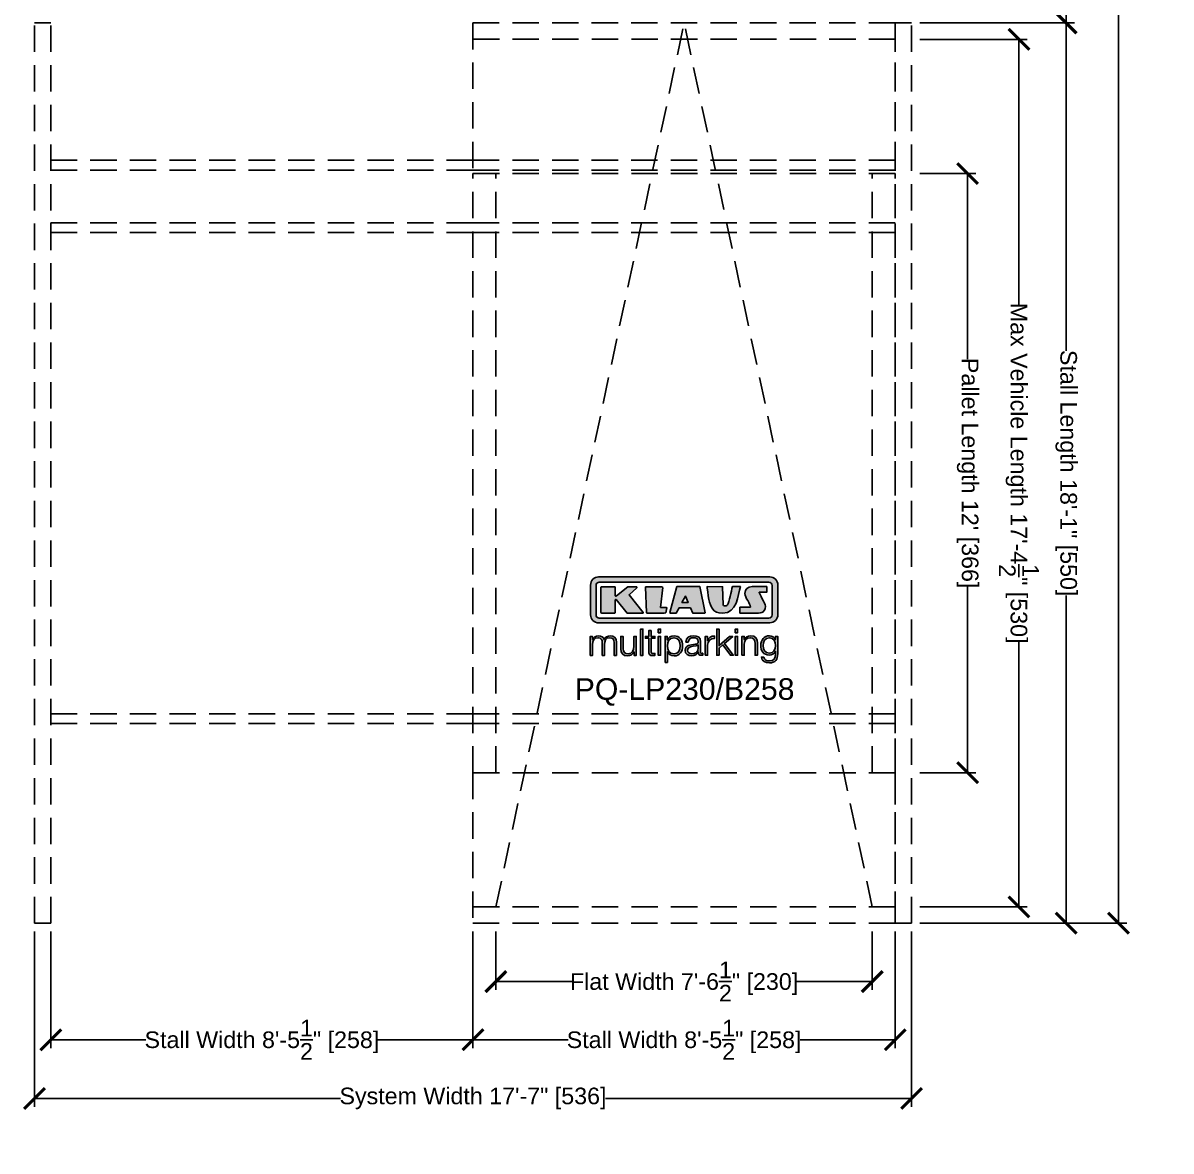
# Model space of a CAD drawing. Extents: x -210816 to 22943, y 10566 to 41486.
# Drawn here: x 11525.4 to 11801.7, y 13099.1 to 13370.4 of the extents above; entities that cross this region are included whole.
import ezdxf

# ---------------------------------------------------------------- set-up
doc = ezdxf.new("R2010")
doc.units = 0
doc.header["$MEASUREMENT"] = 0
doc.linetypes.add('DASHED', pattern=[0.2067, 0.1654, -0.0413])
doc.linetypes.add('HIDDEN', pattern=[9.525, 6.35, -3.175])
doc.layers.get('0').update_dxf_attribs({"linetype": 'CONTINUOUS'})
doc.layers.get('DEFPOINTS').update_dxf_attribs({"linetype": 'CONTINUOUS'})
for name, color, linetype in [('DIM', 6, 'CONTINUOUS'), ('KLAUS', 30, 'CONTINUOUS'), ('LOGO', 7, 'CONTINUOUS')]:
    doc.layers.add(name, color=color, linetype=linetype)
doc.styles.get("Standard").update_dxf_attribs({"font": 'arial.ttf'})
doc.dimstyles.get("Standard").update_dxf_attribs({"dimtxt": 5, "dimasz": 5, "dimexe": 2, "dimexo": 2, "dimgap": 0.09, "dimtad": 0, "dimtih": 1, "dimtoh": 1, "dimdec": 1, "dimzin": 0, "dimdsep": 46, "dimlunit": 4, "dimtxsty": 'Standard', "dimblk": 'ARCHTICK', "dimcen": -0.09, "dimadec": 0, "dimazin": 0, "dimtfac": 1, "dimtdec": 4, "dimtofl": 0, "dimtmove": 0, "dimatfit": 3, "dimldrblk": 'ARCHTICK', "dimfxl": 1, "dimtolj": 1, "dimtzin": 0, "dimarcsym": 0})

# ---------------------------------------------------------------- blocks, each defined once
blk = doc.blocks.new('_ARCHTICK')
at = {"color": 0, "linetype": 'ByBlock', "const_width": 0.15}
blk.add_lwpolyline([(-0.5, -0.5), (0.5, 0.5)], dxfattribs=at)
blk = doc.blocks.new('*D15402')
at = {"layer": 'DEFPOINTS', "color": 0}
for p in [(11633.71, 13153.84), (11735.29, 13153.84), (11735.29, 13125.83)]:
    blk.add_point(p, dxfattribs=at)
at = {"layer": 'DIM', "color": 0, "lineweight": -2}
for p, q in [((11633.71, 13151.84), (11633.71, 13123.83)), ((11735.29, 13151.84), (11735.29, 13123.83)), ((11633.71, 13125.83), (11656.59, 13125.83)), ((11735.29, 13125.83), (11712.41, 13125.83))]:
    blk.add_line(p, q, dxfattribs=at)
at = {"layer": 'DIM', "color": 0, "lineweight": -2, "xscale": 5, "yscale": 5, "zscale": 5, "rotation": 180}
blk.add_blockref('_ARCHTICK', (11633.71, 13125.83), dxfattribs=at)
at = {"layer": 'DIM', "color": 0, "lineweight": -2, "xscale": 5, "yscale": 5, "zscale": 5}
blk.add_blockref('_ARCHTICK', (11735.29, 13125.83), dxfattribs=at)
at = {"layer": 'DIM', "color": 0, "insert": (11684.5, 13125.83), "char_height": 4, "attachment_point": 5}
blk.add_mtext('\\A1;Stall Width 8\'-5{\\H1.000000x;\\S1/2;}" [258]', dxfattribs=at)
blk = doc.blocks.new('*D15403')
at = {"layer": 'DEFPOINTS', "color": 0}
for p in [(11639.23, 13153.84), (11729.78, 13153.84), (11729.78, 13139.83)]:
    blk.add_point(p, dxfattribs=at)
at = {"layer": 'DIM', "color": 0, "lineweight": -2}
for p, q in [((11639.23, 13151.84), (11639.23, 13137.83)), ((11729.78, 13151.84), (11729.78, 13137.83)), ((11639.23, 13139.83), (11657.47, 13139.83)), ((11729.78, 13139.83), (11711.54, 13139.83))]:
    blk.add_line(p, q, dxfattribs=at)
at = {"layer": 'DIM', "color": 0, "lineweight": -2, "xscale": 5, "yscale": 5, "zscale": 5, "rotation": 180}
blk.add_blockref('_ARCHTICK', (11639.23, 13139.83), dxfattribs=at)
at = {"layer": 'DIM', "color": 0, "lineweight": -2, "xscale": 5, "yscale": 5, "zscale": 5}
blk.add_blockref('_ARCHTICK', (11729.78, 13139.83), dxfattribs=at)
at = {"layer": 'DIM', "color": 0, "insert": (11684.5, 13139.83), "char_height": 4, "attachment_point": 5}
blk.add_mtext('\\A1;Flat Width 7\'-6{\\H1.000000x;\\S1/2;}" [230]', dxfattribs=at)
blk = doc.blocks.new('*D15404')
at = {"layer": 'DEFPOINTS', "color": 0}
for p in [(11528.2, 13153.84), (11739.23, 13153.84), (11739.23, 13111.71)]:
    blk.add_point(p, dxfattribs=at)
at = {"layer": 'DIM', "color": 0, "lineweight": -2}
for p, q in [((11528.2, 13151.84), (11528.2, 13109.71)), ((11739.23, 13151.84), (11739.23, 13109.71)), ((11528.2, 13111.71), (11601.84, 13111.71)), ((11739.23, 13111.71), (11665.59, 13111.71))]:
    blk.add_line(p, q, dxfattribs=at)
at = {"layer": 'DIM', "color": 0, "lineweight": -2, "xscale": 5, "yscale": 5, "zscale": 5, "rotation": 180}
blk.add_blockref('_ARCHTICK', (11528.2, 13111.71), dxfattribs=at)
at = {"layer": 'DIM', "color": 0, "lineweight": -2, "xscale": 5, "yscale": 5, "zscale": 5}
blk.add_blockref('_ARCHTICK', (11739.23, 13111.71), dxfattribs=at)
at = {"layer": 'DIM', "color": 0, "insert": (11633.71, 13111.71), "char_height": 4, "attachment_point": 5}
blk.add_mtext('\\A1;System Width 17\'-7" [536]', dxfattribs=at)
blk = doc.blocks.new('KLAUS')
at = {"layer": 'LOGO'}
h = blk.add_hatch(color=8, dxfattribs=at)
h.dxf.hatch_style = 2
edge = h.paths.add_edge_path()
edge.add_spline(control_points=[(3.6, 29.09), (2.88, 29.09), (2.3, 28.51), (2.3, 27.8), (2.3, 27.8), (2.3, 16.11), (2.3, 16.11), (2.3, 15.39), (2.88, 14.81), (3.6, 14.81), (3.6, 14.81), (71.16, 14.81), (71.16, 14.81), (71.88, 14.81), (72.46, 15.39), (72.46, 16.11), (72.46, 16.11), (72.46, 27.8), (72.46, 27.8), (72.46, 28.51), (71.88, 29.09), (71.16, 29.09), (71.16, 29.09), (3.6, 29.09), (3.6, 29.09), (3.6, 29.09), (3.6, 29.09), (3.6, 29.09)], knot_values=[0, 0, 0, 0, 1, 1, 1, 2, 2, 2, 3, 3, 3, 4, 4, 4, 5, 5, 5, 6, 6, 6, 7, 7, 7, 8, 8, 8, 9, 9, 9, 9], degree=3, periodic=0)
edge = h.paths.add_edge_path()
edge.add_spline(control_points=[(3.35, 31.23), (3.35, 31.23), (71.47, 31.23), (71.47, 31.23), (73.26, 31.23), (74.71, 29.77), (74.71, 27.99), (74.71, 27.99), (74.71, 16.17), (74.71, 16.17), (74.71, 14.38), (73.26, 12.93), (71.47, 12.93), (71.47, 12.93), (3.35, 12.93), (3.35, 12.93), (1.56, 12.93), (0.11, 14.38), (0.11, 16.17), (0.11, 16.17), (0.11, 27.99), (0.11, 27.99), (0.11, 29.77), (1.56, 31.23), (3.35, 31.23), (3.35, 31.23), (3.35, 31.23), (3.35, 31.23)], knot_values=[0, 0, 0, 0, 1, 1, 1, 2, 2, 2, 3, 3, 3, 4, 4, 4, 5, 5, 5, 6, 6, 6, 7, 7, 7, 8, 8, 8, 9, 9, 9, 9], degree=3, periodic=0)
h = blk.add_hatch(color=8, dxfattribs=at)
h.dxf.hatch_style = 2
edge = h.paths.add_edge_path()
edge.add_spline(control_points=[(4.5, 27.33), (4.5, 27.33), (9.7, 27.33), (9.7, 27.33), (9.84, 27.33), (9.96, 27.22), (9.96, 27.08), (9.96, 27.08), (9.96, 23.69), (9.96, 23.69), (9.96, 23.69), (9.94, 23.64), (10.04, 23.59), (10.14, 23.53), (10.2, 23.57), (10.2, 23.57), (10.2, 23.57), (10.51, 23.75), (10.51, 23.75), (10.51, 23.75), (14.94, 27.33), (14.94, 27.33), (14.94, 27.33), (18.41, 27.33), (18.41, 27.33), (18.41, 27.33), (18.49, 27.33), (18.56, 27.2), (18.65, 27.04), (18.53, 26.91), (18.53, 26.91), (18.53, 26.91), (15.49, 24.11), (15.49, 24.11), (15.49, 24.11), (21.14, 17.06), (21.14, 17.06), (21.14, 17.06), (21.13, 16.91), (21.13, 16.91), (21.08, 16.84), (20.99, 16.82), (20.99, 16.82), (20.99, 16.82), (14.7, 16.82), (14.7, 16.82), (14.7, 16.82), (10.26, 22.17), (10.26, 22.17), (10.26, 22.17), (10.19, 22.24), (10.08, 22.21), (9.97, 22.18), (9.96, 22.11), (9.96, 22.11), (9.96, 22.11), (9.96, 17.08), (9.96, 17.08), (9.96, 16.94), (9.84, 16.82), (9.7, 16.82), (9.7, 16.82), (4.5, 16.82), (4.5, 16.82), (4.36, 16.82), (4.25, 16.94), (4.25, 17.08), (4.25, 17.08), (4.25, 27.08), (4.25, 27.08), (4.25, 27.22), (4.36, 27.33), (4.5, 27.33), (4.5, 27.33), (4.5, 27.33), (4.5, 27.33)], knot_values=[0, 0, 0, 0, 1, 1, 1, 2, 2, 2, 3, 3, 3, 4, 4, 4, 5, 5, 5, 6, 6, 6, 7, 7, 7, 8, 8, 8, 9, 9, 9, 10, 10, 10, 11, 11, 11, 12, 12, 12, 13, 13, 13, 14, 14, 14, 15, 15, 15, 16, 16, 16, 17, 17, 17, 18, 18, 18, 19, 19, 19, 20, 20, 20, 21, 21, 21, 22, 22, 22, 23, 23, 23, 24, 24, 24, 25, 25, 25, 25], degree=3, periodic=0)
h = blk.add_hatch(color=8, dxfattribs=at)
h.dxf.hatch_style = 2
h.paths.add_polyline_path([(22.42, 17.06), (21.97, 27.15), (22.24, 27.33), (28.55, 27.33), (28.86, 26.97), (28.01, 19.08), (30.26, 19.07), (30.44, 18.95), (30.08, 16.95), (29.49, 16.82), (22.6, 16.82)])
h = blk.add_hatch(color=8, dxfattribs=at)
h.paths.add_polyline_path([(36.52, 21.01), (38.93, 21.01), (37.87, 23.57)])
h.paths.add_polyline_path([(34.52, 27.33), (43.65, 27.33), (45.76, 16.94), (45.57, 16.82), (40.83, 16.82), (39.89, 18.95), (35.42, 18.95), (34.27, 16.82), (31.78, 16.82), (31.66, 17)])
h = blk.add_hatch(color=8, dxfattribs=at)
h.dxf.hatch_style = 2
edge = h.paths.add_edge_path()
edge.add_spline(control_points=[(52.69, 27.32), (52.69, 27.32), (52.88, 20.14), (52.88, 20.14), (53.01, 19.89), (53.2, 19.77), (53.43, 19.71), (53.91, 19.59), (54.43, 19.57), (54.64, 20.03), (55.23, 21.34), (56.27, 25.45), (56.6, 27.33), (56.6, 27.33), (59.77, 27.33), (59.77, 27.33), (58.77, 23.9), (58.56, 16.82), (52.63, 16.76), (48.72, 16.72), (48.01, 19.35), (47.27, 22.24), (46.89, 23.68), (46.54, 27.33), (46.54, 27.33), (46.54, 27.33), (52.69, 27.32), (52.69, 27.32), (52.69, 27.32), (52.69, 27.32), (52.69, 27.32)], knot_values=[0, 0, 0, 0, 1, 1, 1, 2, 2, 2, 3, 3, 3, 4, 4, 4, 5, 5, 5, 6, 6, 6, 7, 7, 7, 8, 8, 8, 9, 9, 9, 10, 10, 10, 10], degree=3, periodic=0)
h = blk.add_hatch(color=8, dxfattribs=at)
h.dxf.hatch_style = 2
edge = h.paths.add_edge_path()
edge.add_spline(control_points=[(64.46, 27.33), (64.46, 27.33), (70.31, 27.33), (70.31, 27.33), (70.31, 26.52), (70.31, 26.02), (70.31, 25.12), (70.31, 25.12), (67.3, 25.12), (67.3, 25.12), (67.24, 25.04), (67.25, 25.11), (67.25, 24.91), (67.25, 24.88), (69.73, 20.38), (69.73, 19.57), (69.73, 16.4), (67.22, 16.81), (65.9, 16.82), (65.9, 16.82), (59.59, 16.82), (59.59, 16.82), (59.59, 17.76), (59.59, 18.23), (59.59, 19.14), (59.59, 19.14), (63.75, 19.14), (63.75, 19.14), (63.82, 19.22), (63.81, 19.11), (63.81, 19.31), (63.81, 20.32), (61.58, 23.06), (61.58, 24.63), (61.58, 26.33), (62.83, 27.34), (64.46, 27.33), (64.46, 27.33), (64.46, 27.33), (64.46, 27.33)], knot_values=[0, 0, 0, 0, 1, 1, 1, 2, 2, 2, 3, 3, 3, 4, 4, 4, 5, 5, 5, 6, 6, 6, 7, 7, 7, 8, 8, 8, 9, 9, 9, 10, 10, 10, 11, 11, 11, 12, 12, 12, 13, 13, 13, 13], degree=3, periodic=0)
h = blk.add_hatch(color=30, dxfattribs=at)
h.dxf.hatch_style = 2
h.paths.add_polyline_path([(20.07, 0), (20.99, 0), (20.99, 10.45), (20.07, 10.45)])
h = blk.add_hatch(color=30, dxfattribs=at)
h.dxf.hatch_style = 2
edge = h.paths.add_edge_path()
edge.add_spline(control_points=[(24.22, 9.82), (24.22, 9.82), (23.3, 9.82), (23.3, 9.82), (23.3, 9.82), (23.3, 7.55), (23.3, 7.55), (23.3, 7.55), (21.98, 7.55), (21.98, 7.55), (21.98, 7.55), (21.98, 6.78), (21.98, 6.78), (21.98, 6.78), (23.3, 6.78), (23.3, 6.78), (23.3, 6.78), (23.3, 1.61), (23.3, 1.61), (23.28, 0.32), (23.71, -0.09), (24.94, -0.09), (25.22, -0.09), (25.48, -0.06), (25.76, -0.06), (25.76, -0.06), (25.76, 0.73), (25.76, 0.73), (25.5, 0.7), (25.23, 0.69), (24.97, 0.69), (24.31, 0.73), (24.22, 1.08), (24.22, 1.68), (24.22, 1.68), (24.22, 6.78), (24.22, 6.78), (24.22, 6.78), (25.76, 6.78), (25.76, 6.78), (25.76, 6.78), (25.76, 7.55), (25.76, 7.55), (25.76, 7.55), (24.22, 7.55), (24.22, 7.55), (24.22, 7.55), (24.22, 9.82), (24.22, 9.82), (24.22, 9.82), (24.22, 9.82), (24.22, 9.82)], knot_values=[0, 0, 0, 0, 1, 1, 1, 2, 2, 2, 3, 3, 3, 4, 4, 4, 5, 5, 5, 6, 6, 6, 7, 7, 7, 8, 8, 8, 9, 9, 9, 10, 10, 10, 11, 11, 11, 12, 12, 12, 13, 13, 13, 14, 14, 14, 15, 15, 15, 16, 16, 16, 17, 17, 17, 17], degree=3, periodic=0)
h = blk.add_hatch(color=30, dxfattribs=at)
h.paths.add_polyline_path([(27.1, 0), (28.03, 0), (28.03, 7.55), (27.1, 7.55)])
h.paths.add_polyline_path([(27.1, 8.98), (28.03, 8.98), (28.03, 10.45), (27.1, 10.45)])
h = blk.add_hatch(color=30, dxfattribs=at)
h.dxf.hatch_style = 2
h.paths.add_polyline_path([(50.4, 0), (51.32, 0), (51.32, 2.87), (52.82, 4.11), (55.8, 0), (56.96, 0), (53.52, 4.76), (56.74, 7.55), (55.51, 7.55), (51.32, 3.89), (51.32, 10.45), (50.4, 10.45)])
h = blk.add_hatch(color=30, dxfattribs=at)
h.paths.add_polyline_path([(57.74, 0), (58.66, 0), (58.66, 7.55), (57.74, 7.55)])
h.paths.add_polyline_path([(57.74, 8.98), (58.66, 8.98), (58.66, 10.45), (57.74, 10.45)])
h = blk.add_hatch(color=30, dxfattribs=at)
h.dxf.hatch_style = 2
edge = h.paths.add_edge_path()
edge.add_spline(control_points=[(0, 0), (0, 0), (0.92, 0), (0.92, 0), (0.92, 0), (0.92, 4.22), (0.92, 4.22), (0.94, 5.8), (1.58, 7), (3.18, 7), (4.35, 7), (4.77, 6.15), (4.76, 5.12), (4.76, 5.12), (4.76, 0), (4.76, 0), (4.76, 0), (5.68, 0), (5.68, 0), (5.68, 0), (5.68, 4.27), (5.68, 4.27), (5.68, 5.68), (6.14, 7), (7.73, 7), (9.05, 7), (9.52, 6.32), (9.52, 5.08), (9.52, 5.08), (9.52, 0), (9.52, 0), (9.52, 0), (10.44, 0), (10.44, 0), (10.44, 0), (10.44, 5.12), (10.44, 5.12), (10.44, 6.91), (9.59, 7.77), (7.94, 7.77), (6.94, 7.77), (5.99, 7.29), (5.54, 6.3), (5.26, 7.29), (4.36, 7.77), (3.37, 7.77), (2.17, 7.77), (1.38, 7.19), (0.89, 6.28), (0.89, 6.28), (0.85, 6.28), (0.85, 6.28), (0.85, 6.28), (0.85, 7.55), (0.85, 7.55), (0.85, 7.55), (0, 7.55), (0, 7.55), (0, 7.55), (0, 0), (0, 0), (0, 0), (0, 0), (0, 0)], knot_values=[0, 0, 0, 0, 1, 1, 1, 2, 2, 2, 3, 3, 3, 4, 4, 4, 5, 5, 5, 6, 6, 6, 7, 7, 7, 8, 8, 8, 9, 9, 9, 10, 10, 10, 11, 11, 11, 12, 12, 12, 13, 13, 13, 14, 14, 14, 15, 15, 15, 16, 16, 16, 17, 17, 17, 18, 18, 18, 19, 19, 19, 20, 20, 20, 21, 21, 21, 21], degree=3, periodic=0)
h = blk.add_hatch(color=30, dxfattribs=at)
h.dxf.hatch_style = 2
edge = h.paths.add_edge_path()
edge.add_spline(control_points=[(18.31, 7.55), (18.31, 7.55), (17.39, 7.55), (17.39, 7.55), (17.39, 7.55), (17.39, 3.59), (17.39, 3.59), (17.39, 2.05), (16.7, 0.56), (15.12, 0.56), (13.66, 0.56), (13.15, 1.27), (13.1, 2.64), (13.1, 2.64), (13.1, 7.55), (13.1, 7.55), (13.1, 7.55), (12.18, 7.55), (12.18, 7.55), (12.18, 7.55), (12.18, 2.65), (12.18, 2.65), (12.18, 0.89), (12.93, -0.22), (14.83, -0.22), (15.96, -0.22), (16.95, 0.35), (17.44, 1.36), (17.44, 1.36), (17.47, 1.36), (17.47, 1.36), (17.47, 1.36), (17.47, 0), (17.47, 0), (17.47, 0), (18.31, 0), (18.31, 0), (18.31, 0), (18.31, 7.55), (18.31, 7.55), (18.31, 7.55), (18.31, 7.55), (18.31, 7.55)], knot_values=[0, 0, 0, 0, 1, 1, 1, 2, 2, 2, 3, 3, 3, 4, 4, 4, 5, 5, 5, 6, 6, 6, 7, 7, 7, 8, 8, 8, 9, 9, 9, 10, 10, 10, 11, 11, 11, 12, 12, 12, 13, 13, 13, 14, 14, 14, 14], degree=3, periodic=0)
h = blk.add_hatch(color=30, dxfattribs=at)
edge = h.paths.add_edge_path()
edge.add_spline(control_points=[(35.84, 3.78), (35.84, 2.21), (35.12, 0.56), (33.37, 0.56), (31.4, 0.56), (30.72, 2.21), (30.72, 3.78), (30.72, 5.49), (31.33, 7), (33.37, 7), (35.12, 7), (35.84, 5.34), (35.84, 3.78), (35.84, 3.78), (35.84, 3.78), (35.84, 3.78)], knot_values=[0, 0, 0, 0, 1, 1, 1, 2, 2, 2, 3, 3, 3, 4, 4, 4, 5, 5, 5, 5], degree=3, periodic=0)
edge = h.paths.add_edge_path()
edge.add_spline(control_points=[(29.79, -2.8), (29.79, -2.8), (30.72, -2.8), (30.72, -2.8), (30.72, -2.8), (30.72, 1.43), (30.72, 1.43), (30.72, 1.43), (30.74, 1.43), (30.74, 1.43), (31.14, 0.35), (32.24, -0.22), (33.37, -0.22), (35.66, -0.22), (36.76, 1.64), (36.76, 3.78), (36.76, 5.91), (35.66, 7.77), (33.37, 7.77), (32.15, 7.77), (31.1, 7.14), (30.67, 6.12), (30.67, 6.12), (30.64, 6.12), (30.64, 6.12), (30.64, 6.12), (30.64, 7.55), (30.64, 7.55), (30.64, 7.55), (29.79, 7.55), (29.79, 7.55), (29.79, 7.55), (29.79, -2.8), (29.79, -2.8), (29.79, -2.8), (29.79, -2.8), (29.79, -2.8)], knot_values=[0, 0, 0, 0, 1, 1, 1, 2, 2, 2, 3, 3, 3, 4, 4, 4, 5, 5, 5, 6, 6, 6, 7, 7, 7, 8, 8, 8, 9, 9, 9, 10, 10, 10, 11, 11, 11, 12, 12, 12, 12], degree=3, periodic=0)
h = blk.add_hatch(color=30, dxfattribs=at)
edge = h.paths.add_edge_path()
edge.add_spline(control_points=[(43.03, 2.93), (43.04, 1.45), (41.8, 0.56), (40.39, 0.56), (39.53, 0.56), (38.71, 1.13), (38.71, 2.05), (38.71, 3.53), (40.66, 3.51), (42.22, 3.79), (42.47, 3.84), (42.88, 3.91), (43, 4.13), (43, 4.13), (43.03, 4.13), (43.03, 4.13), (43.03, 4.13), (43.03, 2.93), (43.03, 2.93), (43.03, 2.93), (43.03, 2.93), (43.03, 2.93)], knot_values=[0, 0, 0, 0, 1, 1, 1, 2, 2, 2, 3, 3, 3, 4, 4, 4, 5, 5, 5, 6, 6, 6, 7, 7, 7, 7], degree=3, periodic=0)
edge = h.paths.add_edge_path()
edge.add_spline(control_points=[(39.03, 5.24), (39.06, 6.47), (39.91, 7), (41.05, 7), (42.14, 7), (43.03, 6.69), (43.03, 5.45), (43.03, 4.61), (42.6, 4.51), (41.84, 4.42), (39.85, 4.19), (37.79, 4.11), (37.79, 1.99), (37.79, 0.47), (38.93, -0.22), (40.32, -0.22), (41.77, -0.22), (42.43, 0.34), (43.07, 1.32), (43.07, 1.32), (43.1, 1.32), (43.1, 1.32), (43.1, 0.53), (43.25, 0), (44.19, 0), (44.43, 0), (44.58, 0.01), (44.79, 0.06), (44.79, 0.06), (44.79, 0.83), (44.79, 0.83), (44.71, 0.81), (44.6, 0.78), (44.49, 0.78), (44.13, 0.78), (43.95, 0.98), (43.95, 1.33), (43.95, 1.33), (43.95, 5.34), (43.95, 5.34), (43.95, 7.36), (42.5, 7.77), (41.17, 7.77), (39.44, 7.77), (38.2, 7.01), (38.11, 5.24), (38.11, 5.24), (39.03, 5.24), (39.03, 5.24), (39.03, 5.24), (39.03, 5.24), (39.03, 5.24)], knot_values=[0, 0, 0, 0, 1, 1, 1, 2, 2, 2, 3, 3, 3, 4, 4, 4, 5, 5, 5, 6, 6, 6, 7, 7, 7, 8, 8, 8, 9, 9, 9, 10, 10, 10, 11, 11, 11, 12, 12, 12, 13, 13, 13, 14, 14, 14, 15, 15, 15, 16, 16, 16, 17, 17, 17, 17], degree=3, periodic=0)
h = blk.add_hatch(color=30, dxfattribs=at)
h.dxf.hatch_style = 2
edge = h.paths.add_edge_path()
edge.add_spline(control_points=[(45.79, 0), (45.79, 0), (46.71, 0), (46.71, 0), (46.71, 0), (46.71, 4.03), (46.71, 4.03), (46.71, 5.59), (47.85, 6.82), (49.52, 6.73), (49.52, 6.73), (49.52, 7.66), (49.52, 7.66), (48.16, 7.72), (47.14, 7), (46.67, 5.78), (46.67, 5.78), (46.64, 5.78), (46.64, 5.78), (46.64, 5.78), (46.64, 7.55), (46.64, 7.55), (46.64, 7.55), (45.79, 7.55), (45.79, 7.55), (45.79, 7.55), (45.79, 0), (45.79, 0), (45.79, 0), (45.79, 0), (45.79, 0)], knot_values=[0, 0, 0, 0, 1, 1, 1, 2, 2, 2, 3, 3, 3, 4, 4, 4, 5, 5, 5, 6, 6, 6, 7, 7, 7, 8, 8, 8, 9, 9, 9, 10, 10, 10, 10], degree=3, periodic=0)
h = blk.add_hatch(color=30, dxfattribs=at)
h.dxf.hatch_style = 2
edge = h.paths.add_edge_path()
edge.add_spline(control_points=[(60.41, 0), (60.41, 0), (61.33, 0), (61.33, 0), (61.33, 0), (61.33, 4.41), (61.33, 4.41), (61.36, 5.89), (62.24, 7), (63.7, 7), (65.2, 7), (65.62, 6.02), (65.62, 4.71), (65.62, 4.71), (65.62, 0), (65.62, 0), (65.62, 0), (66.54, 0), (66.54, 0), (66.54, 0), (66.54, 4.86), (66.54, 4.86), (66.54, 6.66), (65.9, 7.77), (63.78, 7.77), (62.71, 7.77), (61.7, 7.16), (61.36, 6.25), (61.36, 6.25), (61.33, 6.25), (61.33, 6.25), (61.33, 6.25), (61.33, 7.55), (61.33, 7.55), (61.33, 7.55), (60.41, 7.55), (60.41, 7.55), (60.41, 7.55), (60.41, 0), (60.41, 0), (60.41, 0), (60.41, 0), (60.41, 0)], knot_values=[0, 0, 0, 0, 1, 1, 1, 2, 2, 2, 3, 3, 3, 4, 4, 4, 5, 5, 5, 6, 6, 6, 7, 7, 7, 8, 8, 8, 9, 9, 9, 10, 10, 10, 11, 11, 11, 12, 12, 12, 13, 13, 13, 14, 14, 14, 14], degree=3, periodic=0)
h = blk.add_hatch(color=30, dxfattribs=at)
edge = h.paths.add_edge_path()
edge.add_spline(control_points=[(71.32, 0.86), (69.62, 0.86), (68.83, 2.34), (68.83, 3.86), (68.83, 5.43), (69.56, 7), (71.32, 7), (73.06, 7), (73.75, 5.34), (73.75, 3.86), (73.75, 2.33), (72.91, 0.86), (71.32, 0.86), (71.32, 0.86), (71.32, 0.86), (71.32, 0.86)], knot_values=[0, 0, 0, 0, 1, 1, 1, 2, 2, 2, 3, 3, 3, 4, 4, 4, 5, 5, 5, 5], degree=3, periodic=0)
edge = h.paths.add_edge_path()
edge.add_spline(control_points=[(74.67, 7.55), (74.67, 7.55), (73.75, 7.55), (73.75, 7.55), (73.75, 7.55), (73.75, 6.25), (73.75, 6.25), (73.75, 6.25), (73.72, 6.25), (73.72, 6.25), (73.35, 7.09), (72.41, 7.77), (71.32, 7.77), (69.13, 7.77), (67.9, 6.05), (67.9, 3.97), (67.9, 1.82), (68.9, 0.09), (71.32, 0.09), (72.4, 0.09), (73.29, 0.72), (73.72, 1.64), (73.72, 1.64), (73.75, 1.64), (73.75, 1.64), (73.75, 1.64), (73.75, 0.61), (73.75, 0.61), (73.75, -1.23), (73.01, -2.24), (71.32, -2.24), (70.29, -2.24), (69.31, -1.85), (69.1, -0.73), (69.1, -0.73), (68.18, -0.73), (68.18, -0.73), (68.31, -2.34), (69.81, -3.02), (71.32, -3.02), (73.79, -3.02), (74.65, -1.64), (74.67, 0.61), (74.67, 0.61), (74.67, 7.55), (74.67, 7.55), (74.67, 7.55), (74.67, 7.55), (74.67, 7.55)], knot_values=[0, 0, 0, 0, 1, 1, 1, 2, 2, 2, 3, 3, 3, 4, 4, 4, 5, 5, 5, 6, 6, 6, 7, 7, 7, 8, 8, 8, 9, 9, 9, 10, 10, 10, 11, 11, 11, 12, 12, 12, 13, 13, 13, 14, 14, 14, 15, 15, 15, 16, 16, 16, 16], degree=3, periodic=0)
for points in [[(22.42, 17.06), (21.97, 27.15), (22.24, 27.33), (28.55, 27.33), (28.86, 26.97), (28.01, 19.08), (30.26, 19.07), (30.44, 18.95), (30.08, 16.95), (29.49, 16.82), (22.6, 16.82), (22.42, 17.06), (22.42, 17.06)], [(34.52, 27.33), (43.65, 27.33), (45.76, 16.94), (45.57, 16.82), (40.83, 16.82), (39.89, 18.95), (35.42, 18.95), (34.27, 16.82), (31.78, 16.82), (31.66, 17), (34.52, 27.33), (34.52, 27.33)], [(36.52, 21.01), (38.93, 21.01), (37.87, 23.57), (36.52, 21.01), (36.52, 21.01)], [(20.07, 0), (20.99, 0), (20.99, 10.45), (20.07, 10.45), (20.07, 0), (20.07, 0)], [(27.1, 8.98), (28.03, 8.98), (28.03, 10.45), (27.1, 10.45), (27.1, 8.98), (27.1, 8.98)], [(50.4, 0), (51.32, 0), (51.32, 2.87), (52.82, 4.11), (55.8, 0), (56.96, 0), (53.52, 4.76), (56.74, 7.55), (55.51, 7.55), (51.32, 3.89), (51.32, 10.45), (50.4, 10.45), (50.4, 0), (50.4, 0)], [(57.74, 8.98), (58.66, 8.98), (58.66, 10.45), (57.74, 10.45), (57.74, 8.98), (57.74, 8.98)], [(27.1, 0), (28.03, 0), (28.03, 7.55), (27.1, 7.55), (27.1, 0), (27.1, 0)], [(57.74, 0), (58.66, 0), (58.66, 7.55), (57.74, 7.55), (57.74, 0), (57.74, 0)]]:
    blk.add_lwpolyline(points, dxfattribs=at)
for points, knots in [([(3.35, 31.23), (3.35, 31.23), (71.47, 31.23), (71.47, 31.23), (73.26, 31.23), (74.71, 29.77), (74.71, 27.99), (74.71, 27.99), (74.71, 16.17), (74.71, 16.17), (74.71, 14.38), (73.26, 12.93), (71.47, 12.93), (71.47, 12.93), (3.35, 12.93), (3.35, 12.93), (1.56, 12.93), (0.11, 14.38), (0.11, 16.17), (0.11, 16.17), (0.11, 27.99), (0.11, 27.99), (0.11, 29.77), (1.56, 31.23), (3.35, 31.23), (3.35, 31.23), (3.35, 31.23), (3.35, 31.23)], [0, 0, 0, 0, 1, 1, 1, 2, 2, 2, 3, 3, 3, 4, 4, 4, 5, 5, 5, 6, 6, 6, 7, 7, 7, 8, 8, 8, 9, 9, 9, 9]), ([(3.6, 29.09), (2.88, 29.09), (2.3, 28.51), (2.3, 27.8), (2.3, 27.8), (2.3, 16.11), (2.3, 16.11), (2.3, 15.39), (2.88, 14.81), (3.6, 14.81), (3.6, 14.81), (71.16, 14.81), (71.16, 14.81), (71.88, 14.81), (72.46, 15.39), (72.46, 16.11), (72.46, 16.11), (72.46, 27.8), (72.46, 27.8), (72.46, 28.51), (71.88, 29.09), (71.16, 29.09), (71.16, 29.09), (3.6, 29.09), (3.6, 29.09), (3.6, 29.09), (3.6, 29.09), (3.6, 29.09)], [0, 0, 0, 0, 1, 1, 1, 2, 2, 2, 3, 3, 3, 4, 4, 4, 5, 5, 5, 6, 6, 6, 7, 7, 7, 8, 8, 8, 9, 9, 9, 9]), ([(4.5, 27.33), (4.5, 27.33), (9.7, 27.33), (9.7, 27.33), (9.84, 27.33), (9.96, 27.22), (9.96, 27.08), (9.96, 27.08), (9.96, 23.69), (9.96, 23.69), (9.96, 23.69), (9.94, 23.64), (10.04, 23.59), (10.14, 23.53), (10.2, 23.57), (10.2, 23.57), (10.2, 23.57), (10.51, 23.75), (10.51, 23.75), (10.51, 23.75), (14.94, 27.33), (14.94, 27.33), (14.94, 27.33), (18.41, 27.33), (18.41, 27.33), (18.41, 27.33), (18.49, 27.33), (18.56, 27.2), (18.65, 27.04), (18.53, 26.91), (18.53, 26.91), (18.53, 26.91), (15.49, 24.11), (15.49, 24.11), (15.49, 24.11), (21.14, 17.06), (21.14, 17.06), (21.14, 17.06), (21.13, 16.91), (21.13, 16.91), (21.08, 16.84), (20.99, 16.82), (20.99, 16.82), (20.99, 16.82), (14.7, 16.82), (14.7, 16.82), (14.7, 16.82), (10.26, 22.17), (10.26, 22.17), (10.26, 22.17), (10.19, 22.24), (10.08, 22.21), (9.97, 22.18), (9.96, 22.11), (9.96, 22.11), (9.96, 22.11), (9.96, 17.08), (9.96, 17.08), (9.96, 16.94), (9.84, 16.82), (9.7, 16.82), (9.7, 16.82), (4.5, 16.82), (4.5, 16.82), (4.36, 16.82), (4.25, 16.94), (4.25, 17.08), (4.25, 17.08), (4.25, 27.08), (4.25, 27.08), (4.25, 27.22), (4.36, 27.33), (4.5, 27.33), (4.5, 27.33), (4.5, 27.33), (4.5, 27.33)], [0, 0, 0, 0, 1, 1, 1, 2, 2, 2, 3, 3, 3, 4, 4, 4, 5, 5, 5, 6, 6, 6, 7, 7, 7, 8, 8, 8, 9, 9, 9, 10, 10, 10, 11, 11, 11, 12, 12, 12, 13, 13, 13, 14, 14, 14, 15, 15, 15, 16, 16, 16, 17, 17, 17, 18, 18, 18, 19, 19, 19, 20, 20, 20, 21, 21, 21, 22, 22, 22, 23, 23, 23, 24, 24, 24, 25, 25, 25, 25]), ([(52.69, 27.32), (52.69, 27.32), (52.88, 20.14), (52.88, 20.14), (53.01, 19.89), (53.2, 19.77), (53.43, 19.71), (53.91, 19.59), (54.43, 19.57), (54.64, 20.03), (55.23, 21.34), (56.27, 25.45), (56.6, 27.33), (56.6, 27.33), (59.77, 27.33), (59.77, 27.33), (58.77, 23.9), (58.56, 16.82), (52.63, 16.76), (48.72, 16.72), (48.01, 19.35), (47.27, 22.24), (46.89, 23.68), (46.54, 27.33), (46.54, 27.33), (46.54, 27.33), (52.69, 27.32), (52.69, 27.32), (52.69, 27.32), (52.69, 27.32), (52.69, 27.32)], [0, 0, 0, 0, 1, 1, 1, 2, 2, 2, 3, 3, 3, 4, 4, 4, 5, 5, 5, 6, 6, 6, 7, 7, 7, 8, 8, 8, 9, 9, 9, 10, 10, 10, 10]), ([(64.46, 27.33), (64.46, 27.33), (70.31, 27.33), (70.31, 27.33), (70.31, 26.52), (70.31, 26.02), (70.31, 25.12), (70.31, 25.12), (67.3, 25.12), (67.3, 25.12), (67.24, 25.04), (67.25, 25.11), (67.25, 24.91), (67.25, 24.88), (69.73, 20.38), (69.73, 19.57), (69.73, 16.4), (67.22, 16.81), (65.9, 16.82), (65.9, 16.82), (59.59, 16.82), (59.59, 16.82), (59.59, 17.76), (59.59, 18.23), (59.59, 19.14), (59.59, 19.14), (63.75, 19.14), (63.75, 19.14), (63.82, 19.22), (63.81, 19.11), (63.81, 19.31), (63.81, 20.32), (61.58, 23.06), (61.58, 24.63), (61.58, 26.33), (62.83, 27.34), (64.46, 27.33), (64.46, 27.33), (64.46, 27.33), (64.46, 27.33)], [0, 0, 0, 0, 1, 1, 1, 2, 2, 2, 3, 3, 3, 4, 4, 4, 5, 5, 5, 6, 6, 6, 7, 7, 7, 8, 8, 8, 9, 9, 9, 10, 10, 10, 11, 11, 11, 12, 12, 12, 13, 13, 13, 13]), ([(24.22, 9.82), (24.22, 9.82), (23.3, 9.82), (23.3, 9.82), (23.3, 9.82), (23.3, 7.55), (23.3, 7.55), (23.3, 7.55), (21.98, 7.55), (21.98, 7.55), (21.98, 7.55), (21.98, 6.78), (21.98, 6.78), (21.98, 6.78), (23.3, 6.78), (23.3, 6.78), (23.3, 6.78), (23.3, 1.61), (23.3, 1.61), (23.28, 0.32), (23.71, -0.09), (24.94, -0.09), (25.22, -0.09), (25.48, -0.06), (25.76, -0.06), (25.76, -0.06), (25.76, 0.73), (25.76, 0.73), (25.5, 0.7), (25.23, 0.69), (24.97, 0.69), (24.31, 0.73), (24.22, 1.08), (24.22, 1.68), (24.22, 1.68), (24.22, 6.78), (24.22, 6.78), (24.22, 6.78), (25.76, 6.78), (25.76, 6.78), (25.76, 6.78), (25.76, 7.55), (25.76, 7.55), (25.76, 7.55), (24.22, 7.55), (24.22, 7.55), (24.22, 7.55), (24.22, 9.82), (24.22, 9.82), (24.22, 9.82), (24.22, 9.82), (24.22, 9.82)], [0, 0, 0, 0, 1, 1, 1, 2, 2, 2, 3, 3, 3, 4, 4, 4, 5, 5, 5, 6, 6, 6, 7, 7, 7, 8, 8, 8, 9, 9, 9, 10, 10, 10, 11, 11, 11, 12, 12, 12, 13, 13, 13, 14, 14, 14, 15, 15, 15, 16, 16, 16, 17, 17, 17, 17]), ([(0, 0), (0, 0), (0.92, 0), (0.92, 0), (0.92, 0), (0.92, 4.22), (0.92, 4.22), (0.94, 5.8), (1.58, 7), (3.18, 7), (4.35, 7), (4.77, 6.15), (4.76, 5.12), (4.76, 5.12), (4.76, 0), (4.76, 0), (4.76, 0), (5.68, 0), (5.68, 0), (5.68, 0), (5.68, 4.27), (5.68, 4.27), (5.68, 5.68), (6.14, 7), (7.73, 7), (9.05, 7), (9.52, 6.32), (9.52, 5.08), (9.52, 5.08), (9.52, 0), (9.52, 0), (9.52, 0), (10.44, 0), (10.44, 0), (10.44, 0), (10.44, 5.12), (10.44, 5.12), (10.44, 6.91), (9.59, 7.77), (7.94, 7.77), (6.94, 7.77), (5.99, 7.29), (5.54, 6.3), (5.26, 7.29), (4.36, 7.77), (3.37, 7.77), (2.17, 7.77), (1.38, 7.19), (0.89, 6.28), (0.89, 6.28), (0.85, 6.28), (0.85, 6.28), (0.85, 6.28), (0.85, 7.55), (0.85, 7.55), (0.85, 7.55), (0, 7.55), (0, 7.55), (0, 7.55), (0, 0), (0, 0), (0, 0), (0, 0), (0, 0)], [0, 0, 0, 0, 1, 1, 1, 2, 2, 2, 3, 3, 3, 4, 4, 4, 5, 5, 5, 6, 6, 6, 7, 7, 7, 8, 8, 8, 9, 9, 9, 10, 10, 10, 11, 11, 11, 12, 12, 12, 13, 13, 13, 14, 14, 14, 15, 15, 15, 16, 16, 16, 17, 17, 17, 18, 18, 18, 19, 19, 19, 20, 20, 20, 21, 21, 21, 21]), ([(18.31, 7.55), (18.31, 7.55), (17.39, 7.55), (17.39, 7.55), (17.39, 7.55), (17.39, 3.59), (17.39, 3.59), (17.39, 2.05), (16.7, 0.56), (15.12, 0.56), (13.66, 0.56), (13.15, 1.27), (13.1, 2.64), (13.1, 2.64), (13.1, 7.55), (13.1, 7.55), (13.1, 7.55), (12.18, 7.55), (12.18, 7.55), (12.18, 7.55), (12.18, 2.65), (12.18, 2.65), (12.18, 0.89), (12.93, -0.22), (14.83, -0.22), (15.96, -0.22), (16.95, 0.35), (17.44, 1.36), (17.44, 1.36), (17.47, 1.36), (17.47, 1.36), (17.47, 1.36), (17.47, 0), (17.47, 0), (17.47, 0), (18.31, 0), (18.31, 0), (18.31, 0), (18.31, 7.55), (18.31, 7.55), (18.31, 7.55), (18.31, 7.55), (18.31, 7.55)], [0, 0, 0, 0, 1, 1, 1, 2, 2, 2, 3, 3, 3, 4, 4, 4, 5, 5, 5, 6, 6, 6, 7, 7, 7, 8, 8, 8, 9, 9, 9, 10, 10, 10, 11, 11, 11, 12, 12, 12, 13, 13, 13, 14, 14, 14, 14]), ([(29.79, -2.8), (29.79, -2.8), (30.72, -2.8), (30.72, -2.8), (30.72, -2.8), (30.72, 1.43), (30.72, 1.43), (30.72, 1.43), (30.74, 1.43), (30.74, 1.43), (31.14, 0.35), (32.24, -0.22), (33.37, -0.22), (35.66, -0.22), (36.76, 1.64), (36.76, 3.78), (36.76, 5.91), (35.66, 7.77), (33.37, 7.77), (32.15, 7.77), (31.1, 7.14), (30.67, 6.12), (30.67, 6.12), (30.64, 6.12), (30.64, 6.12), (30.64, 6.12), (30.64, 7.55), (30.64, 7.55), (30.64, 7.55), (29.79, 7.55), (29.79, 7.55), (29.79, 7.55), (29.79, -2.8), (29.79, -2.8), (29.79, -2.8), (29.79, -2.8), (29.79, -2.8)], [0, 0, 0, 0, 1, 1, 1, 2, 2, 2, 3, 3, 3, 4, 4, 4, 5, 5, 5, 6, 6, 6, 7, 7, 7, 8, 8, 8, 9, 9, 9, 10, 10, 10, 11, 11, 11, 12, 12, 12, 12]), ([(35.84, 3.78), (35.84, 2.21), (35.12, 0.56), (33.37, 0.56), (31.4, 0.56), (30.72, 2.21), (30.72, 3.78), (30.72, 5.49), (31.33, 7), (33.37, 7), (35.12, 7), (35.84, 5.34), (35.84, 3.78), (35.84, 3.78), (35.84, 3.78), (35.84, 3.78)], [0, 0, 0, 0, 1, 1, 1, 2, 2, 2, 3, 3, 3, 4, 4, 4, 5, 5, 5, 5]), ([(39.03, 5.24), (39.06, 6.47), (39.91, 7), (41.05, 7), (42.14, 7), (43.03, 6.69), (43.03, 5.45), (43.03, 4.61), (42.6, 4.51), (41.84, 4.42), (39.85, 4.19), (37.79, 4.11), (37.79, 1.99), (37.79, 0.47), (38.93, -0.22), (40.32, -0.22), (41.77, -0.22), (42.43, 0.34), (43.07, 1.32), (43.07, 1.32), (43.1, 1.32), (43.1, 1.32), (43.1, 0.53), (43.25, 0), (44.19, 0), (44.43, 0), (44.58, 0.01), (44.79, 0.06), (44.79, 0.06), (44.79, 0.83), (44.79, 0.83), (44.71, 0.81), (44.6, 0.78), (44.49, 0.78), (44.13, 0.78), (43.95, 0.98), (43.95, 1.33), (43.95, 1.33), (43.95, 5.34), (43.95, 5.34), (43.95, 7.36), (42.5, 7.77), (41.17, 7.77), (39.44, 7.77), (38.2, 7.01), (38.11, 5.24), (38.11, 5.24), (39.03, 5.24), (39.03, 5.24), (39.03, 5.24), (39.03, 5.24), (39.03, 5.24)], [0, 0, 0, 0, 1, 1, 1, 2, 2, 2, 3, 3, 3, 4, 4, 4, 5, 5, 5, 6, 6, 6, 7, 7, 7, 8, 8, 8, 9, 9, 9, 10, 10, 10, 11, 11, 11, 12, 12, 12, 13, 13, 13, 14, 14, 14, 15, 15, 15, 16, 16, 16, 17, 17, 17, 17]), ([(45.79, 0), (45.79, 0), (46.71, 0), (46.71, 0), (46.71, 0), (46.71, 4.03), (46.71, 4.03), (46.71, 5.59), (47.85, 6.82), (49.52, 6.73), (49.52, 6.73), (49.52, 7.66), (49.52, 7.66), (48.16, 7.72), (47.14, 7), (46.67, 5.78), (46.67, 5.78), (46.64, 5.78), (46.64, 5.78), (46.64, 5.78), (46.64, 7.55), (46.64, 7.55), (46.64, 7.55), (45.79, 7.55), (45.79, 7.55), (45.79, 7.55), (45.79, 0), (45.79, 0), (45.79, 0), (45.79, 0), (45.79, 0)], [0, 0, 0, 0, 1, 1, 1, 2, 2, 2, 3, 3, 3, 4, 4, 4, 5, 5, 5, 6, 6, 6, 7, 7, 7, 8, 8, 8, 9, 9, 9, 10, 10, 10, 10]), ([(60.41, 0), (60.41, 0), (61.33, 0), (61.33, 0), (61.33, 0), (61.33, 4.41), (61.33, 4.41), (61.36, 5.89), (62.24, 7), (63.7, 7), (65.2, 7), (65.62, 6.02), (65.62, 4.71), (65.62, 4.71), (65.62, 0), (65.62, 0), (65.62, 0), (66.54, 0), (66.54, 0), (66.54, 0), (66.54, 4.86), (66.54, 4.86), (66.54, 6.66), (65.9, 7.77), (63.78, 7.77), (62.71, 7.77), (61.7, 7.16), (61.36, 6.25), (61.36, 6.25), (61.33, 6.25), (61.33, 6.25), (61.33, 6.25), (61.33, 7.55), (61.33, 7.55), (61.33, 7.55), (60.41, 7.55), (60.41, 7.55), (60.41, 7.55), (60.41, 0), (60.41, 0), (60.41, 0), (60.41, 0), (60.41, 0)], [0, 0, 0, 0, 1, 1, 1, 2, 2, 2, 3, 3, 3, 4, 4, 4, 5, 5, 5, 6, 6, 6, 7, 7, 7, 8, 8, 8, 9, 9, 9, 10, 10, 10, 11, 11, 11, 12, 12, 12, 13, 13, 13, 14, 14, 14, 14]), ([(74.67, 7.55), (74.67, 7.55), (73.75, 7.55), (73.75, 7.55), (73.75, 7.55), (73.75, 6.25), (73.75, 6.25), (73.75, 6.25), (73.72, 6.25), (73.72, 6.25), (73.35, 7.09), (72.41, 7.77), (71.32, 7.77), (69.13, 7.77), (67.9, 6.05), (67.9, 3.97), (67.9, 1.82), (68.9, 0.09), (71.32, 0.09), (72.4, 0.09), (73.29, 0.72), (73.72, 1.64), (73.72, 1.64), (73.75, 1.64), (73.75, 1.64), (73.75, 1.64), (73.75, 0.61), (73.75, 0.61), (73.75, -1.23), (73.01, -2.24), (71.32, -2.24), (70.29, -2.24), (69.31, -1.85), (69.1, -0.73), (69.1, -0.73), (68.18, -0.73), (68.18, -0.73), (68.31, -2.34), (69.81, -3.02), (71.32, -3.02), (73.79, -3.02), (74.65, -1.64), (74.67, 0.61), (74.67, 0.61), (74.67, 7.55), (74.67, 7.55), (74.67, 7.55), (74.67, 7.55), (74.67, 7.55)], [0, 0, 0, 0, 1, 1, 1, 2, 2, 2, 3, 3, 3, 4, 4, 4, 5, 5, 5, 6, 6, 6, 7, 7, 7, 8, 8, 8, 9, 9, 9, 10, 10, 10, 11, 11, 11, 12, 12, 12, 13, 13, 13, 14, 14, 14, 15, 15, 15, 16, 16, 16, 16]), ([(71.32, 0.86), (69.62, 0.86), (68.83, 2.34), (68.83, 3.86), (68.83, 5.43), (69.56, 7), (71.32, 7), (73.06, 7), (73.75, 5.34), (73.75, 3.86), (73.75, 2.33), (72.91, 0.86), (71.32, 0.86), (71.32, 0.86), (71.32, 0.86), (71.32, 0.86)], [0, 0, 0, 0, 1, 1, 1, 2, 2, 2, 3, 3, 3, 4, 4, 4, 5, 5, 5, 5]), ([(43.03, 2.93), (43.04, 1.45), (41.8, 0.56), (40.39, 0.56), (39.53, 0.56), (38.71, 1.13), (38.71, 2.05), (38.71, 3.53), (40.66, 3.51), (42.22, 3.79), (42.47, 3.84), (42.88, 3.91), (43, 4.13), (43, 4.13), (43.03, 4.13), (43.03, 4.13), (43.03, 4.13), (43.03, 2.93), (43.03, 2.93), (43.03, 2.93), (43.03, 2.93), (43.03, 2.93)], [0, 0, 0, 0, 1, 1, 1, 2, 2, 2, 3, 3, 3, 4, 4, 4, 5, 5, 5, 6, 6, 6, 7, 7, 7, 7])]:
    blk.add_open_spline(points, degree=3, knots=knots, dxfattribs=at)
blk = doc.blocks.new('A$C30689')
at = {"layer": 'KLAUS', "color": 4, "linetype": 'HIDDEN'}
for p, q in [((101.57, 216.53), (0, 216.53)), ((0, 216.53), (0, 180.31)), ((101.57, 216.53), (101.57, 180.31)), ((0, 212.6), (101.57, 212.6)), ((0, 36.22), (0, 0)), ((101.57, 36.22), (101.57, 0)), ((0, 3.94), (101.57, 3.94)), ((101.57, 0), (0, 0))]:
    blk.add_line(p, q, dxfattribs=at)
at = {"layer": 'KLAUS', "linetype": 'HIDDEN'}
for p, q in [((5.51, 3.94), (50.79, 216.53)), ((96.06, 3.94), (50.79, 216.53)), ((0, 180.31), (101.57, 180.31)), ((0, 36.22), (0, 180.31)), ((5.51, 36.22), (5.51, 180.31)), ((96.06, 36.22), (96.06, 180.31)), ((101.57, 36.22), (101.57, 180.31)), ((0, 36.22), (101.57, 36.22))]:
    blk.add_line(p, q, dxfattribs=at)
at = {"layer": 'KLAUS', "color": 3, "linetype": 'HIDDEN'}
for p, q in [((101.57, 183.51), (0, 183.51)), ((101.57, 181.14), (0, 181.14))]:
    blk.add_line(p, q, dxfattribs=at)
at = {"layer": 'KLAUS', "color": 2, "linetype": 'HIDDEN'}
for p, q in [((101.57, 168.5), (0, 168.5)), ((101.57, 166.14), (0, 166.14)), ((101.57, 50.39), (0, 50.39)), ((101.57, 48.03), (0, 48.03))]:
    blk.add_line(p, q, dxfattribs=at)
at = {"layer": 'KLAUS', "linetype": 'DASHED', "xscale": 0.6042342747489289, "yscale": 0.6042342747559075, "zscale": 0.604234274745576, "rotation": 0.01107024451872799}
blk.add_blockref('KLAUS', (28.21, 64.44), dxfattribs=at)
at = {"layer": 'KLAUS', "linetype": 'DASHED'}
blk.add_text('PQ-LP230/B258', height=5.1969, dxfattribs=at).set_placement((24.48, 53.74))
blk = doc.blocks.new('A$C19511')
at = {"layer": 'KLAUS', "linetype": 'HIDDEN'}
for p, q in [((0, 0), (0, 216.535)), ((3.937, 216.535), (0, 216.535)), ((3.937, 0), (3.937, 216.535)), ((3.937, 0), (0, 0))]:
    blk.add_line(p, q, dxfattribs=at)
blk = doc.blocks.new('A$C23815')
at = {"layer": 'KLAUS', "color": 3, "linetype": 'HIDDEN'}
for p, q in [((101.57, 135.48), (0, 135.48)), ((0, 135.48), (0, 133.11)), ((101.57, 133.11), (0, 133.11))]:
    blk.add_line(p, q, dxfattribs=at)
at = {"layer": 'KLAUS', "color": 2, "linetype": 'HIDDEN'}
for p, q in [((101.57, 120.47), (0, 120.47)), ((0, 118.11), (0, 120.47)), ((101.57, 118.11), (0, 118.11)), ((101.57, 2.36), (0, 2.36)), ((0, 0), (0, 2.36)), ((101.57, 0), (0, 0))]:
    blk.add_line(p, q, dxfattribs=at)
blk = doc.blocks.new('A$C22264')
at = {"layer": 'DIM'}
for name, p in [('A$C19511', (0, 0)), ('A$C23815', (3.94, 48.03))]:
    blk.add_blockref(name, p, dxfattribs=at)
blk = doc.blocks.new('A$C6800')
at = {"layer": 'DIM'}
for name, p in [('A$C22264', (0, 0)), ('A$C30689', (105.51, 0)), ('A$C19511', (207.09, 0))]:
    blk.add_blockref(name, p, dxfattribs=at)
blk = doc.blocks.new('*D15517')
at = {"layer": 'DEFPOINTS', "color": 0}
for p in [(11739.23, 13334.15), (11739.23, 13190.06), (11752.71, 13190.06)]:
    blk.add_point(p, dxfattribs=at)
at = {"layer": 'DIM', "color": 0, "lineweight": -2}
for p, q in [((11741.23, 13334.15), (11754.71, 13334.15)), ((11752.71, 13334.15), (11752.71, 13289.49)), ((11752.71, 13190.06), (11752.71, 13234.72)), ((11741.23, 13190.06), (11754.71, 13190.06))]:
    blk.add_line(p, q, dxfattribs=at)
at = {"layer": 'DIM', "color": 0, "lineweight": -2, "xscale": 5, "yscale": 5, "zscale": 5}
for p, rotation in [((11752.71, 13334.15), 90), ((11752.71, 13190.06), 270)]:
    blk.add_blockref('_ARCHTICK', p, dxfattribs=dict(at, rotation=rotation))
at = {"layer": 'DIM', "color": 0, "insert": (11752.71, 13262.1), "char_height": 4, "attachment_point": 5, "rotation": 270}
blk.add_mtext("\\A1;Pallet Length 12' [366]", dxfattribs=at)
blk = doc.blocks.new('*D15518')
at = {"layer": 'DEFPOINTS', "color": 0}
for p in [(11739.23, 13366.43), (11739.23, 13157.77), (11765.06, 13157.77)]:
    blk.add_point(p, dxfattribs=at)
at = {"layer": 'DIM', "color": 0, "lineweight": -2}
for p, q in [((11741.23, 13366.43), (11767.06, 13366.43)), ((11765.06, 13366.43), (11765.06, 13302.66)), ((11765.06, 13157.77), (11765.06, 13221.55)), ((11741.23, 13157.77), (11767.06, 13157.77))]:
    blk.add_line(p, q, dxfattribs=at)
at = {"layer": 'DIM', "color": 0, "lineweight": -2, "xscale": 5, "yscale": 5, "zscale": 5}
for p, rotation in [((11765.06, 13366.43), 90), ((11765.06, 13157.77), 270)]:
    blk.add_blockref('_ARCHTICK', p, dxfattribs=dict(at, rotation=rotation))
at = {"layer": 'DIM', "color": 0, "insert": (11765.06, 13262.1), "char_height": 4, "attachment_point": 5, "rotation": 270}
blk.add_mtext('\\A1;Max Vehicle Length 17\'-4{\\H1.000000x;\\S1/2;}" [530]', dxfattribs=at)
blk = doc.blocks.new('*D15519')
at = {"layer": 'DEFPOINTS', "color": 0}
for p in [(11739.23, 13370.37), (11739.23, 13153.84), (11776.42, 13153.84)]:
    blk.add_point(p, dxfattribs=at)
at = {"layer": 'DIM', "color": 0, "lineweight": -2}
for p, q in [((11741.23, 13370.37), (11778.42, 13370.37)), ((11776.42, 13370.37), (11776.42, 13291.5)), ((11776.42, 13153.84), (11776.42, 13232.71)), ((11741.23, 13153.84), (11778.42, 13153.84))]:
    blk.add_line(p, q, dxfattribs=at)
at = {"layer": 'DIM', "color": 0, "lineweight": -2, "xscale": 5, "yscale": 5, "zscale": 5}
for p, rotation in [((11776.42, 13370.37), 90), ((11776.42, 13153.84), 270)]:
    blk.add_blockref('_ARCHTICK', p, dxfattribs=dict(at, rotation=rotation))
at = {"layer": 'DIM', "color": 0, "insert": (11776.42, 13262.1), "char_height": 4, "attachment_point": 5, "rotation": 270}
blk.add_mtext('\\A1;Stall Length 18\'-1" [550]', dxfattribs=at)
blk = doc.blocks.new('*D15522')
at = {"layer": 'DEFPOINTS', "color": 0}
for p in [(11739.23, 13586.91), (11739.23, 13370.37), (11776.42, 13370.37)]:
    blk.add_point(p, dxfattribs=at)
at = {"layer": 'DIM', "color": 0, "lineweight": -2}
for p, q in [((11741.23, 13586.91), (11778.42, 13586.91)), ((11776.42, 13586.91), (11776.42, 13508.03)), ((11776.42, 13370.37), (11776.42, 13449.24)), ((11741.23, 13370.37), (11778.42, 13370.37))]:
    blk.add_line(p, q, dxfattribs=at)
at = {"layer": 'DIM', "color": 0, "lineweight": -2, "xscale": 5, "yscale": 5, "zscale": 5}
for p, rotation in [((11776.42, 13586.91), 90), ((11776.42, 13370.37), 270)]:
    blk.add_blockref('_ARCHTICK', p, dxfattribs=dict(at, rotation=rotation))
at = {"layer": 'DIM', "color": 0, "insert": (11776.42, 13478.64), "char_height": 4, "attachment_point": 5, "rotation": 270}
blk.add_mtext('\\A1;Stall Length 18\'-1" [550]', dxfattribs=at)
blk = doc.blocks.new('*D15524')
at = {"layer": 'DEFPOINTS', "color": 0}
for p in [(11735.29, 13803.44), (11739.23, 13153.84), (11789.01, 13153.84)]:
    blk.add_point(p, dxfattribs=at)
at = {"layer": 'DIM', "color": 0, "lineweight": -2}
for p, q in [((11737.29, 13803.44), (11791.01, 13803.44)), ((11789.01, 13803.44), (11789.01, 13513.46)), ((11789.01, 13153.84), (11789.01, 13443.81)), ((11741.23, 13153.84), (11791.01, 13153.84))]:
    blk.add_line(p, q, dxfattribs=at)
at = {"layer": 'DIM', "color": 0, "lineweight": -2, "xscale": 5, "yscale": 5, "zscale": 5}
for p, rotation in [((11789.01, 13803.44), 90), ((11789.01, 13153.84), 270)]:
    blk.add_blockref('_ARCHTICK', p, dxfattribs=dict(at, rotation=rotation))
at = {"layer": 'DIM', "color": 0, "insert": (11789.01, 13478.64), "char_height": 4, "attachment_point": 5, "rotation": 270}
blk.add_mtext('\\A1;System Length 54\'-2" [1650]', dxfattribs=at)
blk = doc.blocks.new('*D16252')
at = {"layer": 'DEFPOINTS', "color": 0}
for p in [(11532.14, 13153.84), (11633.71, 13153.84), (11633.71, 13125.83)]:
    blk.add_point(p, dxfattribs=at)
at = {"layer": 'DIM', "color": 0, "lineweight": -2}
for p, q in [((11532.14, 13151.84), (11532.14, 13123.83)), ((11633.71, 13151.84), (11633.71, 13123.83)), ((11532.14, 13125.83), (11555.01, 13125.83)), ((11633.71, 13125.83), (11610.84, 13125.83))]:
    blk.add_line(p, q, dxfattribs=at)
at = {"layer": 'DIM', "color": 0, "lineweight": -2, "xscale": 5, "yscale": 5, "zscale": 5, "rotation": 180}
blk.add_blockref('_ARCHTICK', (11532.14, 13125.83), dxfattribs=at)
at = {"layer": 'DIM', "color": 0, "lineweight": -2, "xscale": 5, "yscale": 5, "zscale": 5}
blk.add_blockref('_ARCHTICK', (11633.71, 13125.83), dxfattribs=at)
at = {"layer": 'DIM', "color": 0, "insert": (11582.93, 13125.83), "char_height": 4, "attachment_point": 5}
blk.add_mtext('\\A1;Stall Width 8\'-5{\\H1.000000x;\\S1/2;}" [258]', dxfattribs=at)

msp = doc.modelspace()

# ---------------------------------------------------------------- block references
at = {"layer": 'DIM'}
msp.add_blockref('A$C6800', (11528.2, 13153.84), dxfattribs=at)

# ---------------------------------------------------------------- dimensions: what is measured, and where the dimension line sits
for base, p1, p2, text, override, picture, middle in [((11789.01, 13153.84), (11735.29, 13803.44), (11739.23, 13153.84), 'System Length <>', {"dimtxt": 4, "dimdec": 0}, '*D15524', (11789.01, 13478.64)), ((11776.42, 13370.37), (11739.23, 13586.91), (11739.23, 13370.37), 'Stall Length <>', {"dimtxt": 4, "dimdec": 0}, '*D15522', (11776.42, 13478.64)), ((11776.42, 13153.84), (11739.23, 13370.37), (11739.23, 13153.84), 'Stall Length <>', {"dimtxt": 4, "dimdec": 0}, '*D15519', (11776.42, 13262.1)), ((11765.06, 13157.77), (11739.23, 13366.43), (11739.23, 13157.77), 'Max Vehicle Length <>', {"dimtxt": 4}, '*D15518', (11765.06, 13262.1)), ((11752.71, 13190.06), (11739.23, 13334.15), (11739.23, 13190.06), 'Pallet Length <>', {"dimtxt": 4}, '*D15517', (11752.71, 13262.1))]:
    dim = msp.add_linear_dim(base=base, p1=p1, p2=p2, angle=90, text=text, dimstyle='Standard', override=override, dxfattribs=at)
    dim.commit()
    dim.dimension.update_dxf_attribs({"geometry": picture, "text_midpoint": middle, "text_rotation": 270})
for base, p1, p2, text, picture, middle in [((11739.23, 13111.71), (11528.2, 13153.84), (11739.23, 13153.84), 'System Width <>', '*D15404', (11633.71, 13111.71)), ((11633.71, 13125.83), (11532.14, 13153.84), (11633.71, 13153.84), 'Stall Width <>', '*D16252', (11582.93, 13125.83)), ((11735.29, 13125.83), (11633.71, 13153.84), (11735.29, 13153.84), 'Stall Width <>', '*D15402', (11684.5, 13125.83)), ((11729.7771, 13139.8275), (11639.2259, 13153.8364), (11729.7771, 13153.8364), 'Flat Width <>', '*D15403', (11684.5015, 13139.8275))]:
    dim = msp.add_linear_dim(base=base, p1=p1, p2=p2, text=text, dimstyle='Standard', override={"dimtxt": 4}, dxfattribs=at)
    dim.commit()
    dim.dimension.update_dxf_attribs({"geometry": picture, "text_midpoint": middle})

doc.saveas('drawing.dxf')
